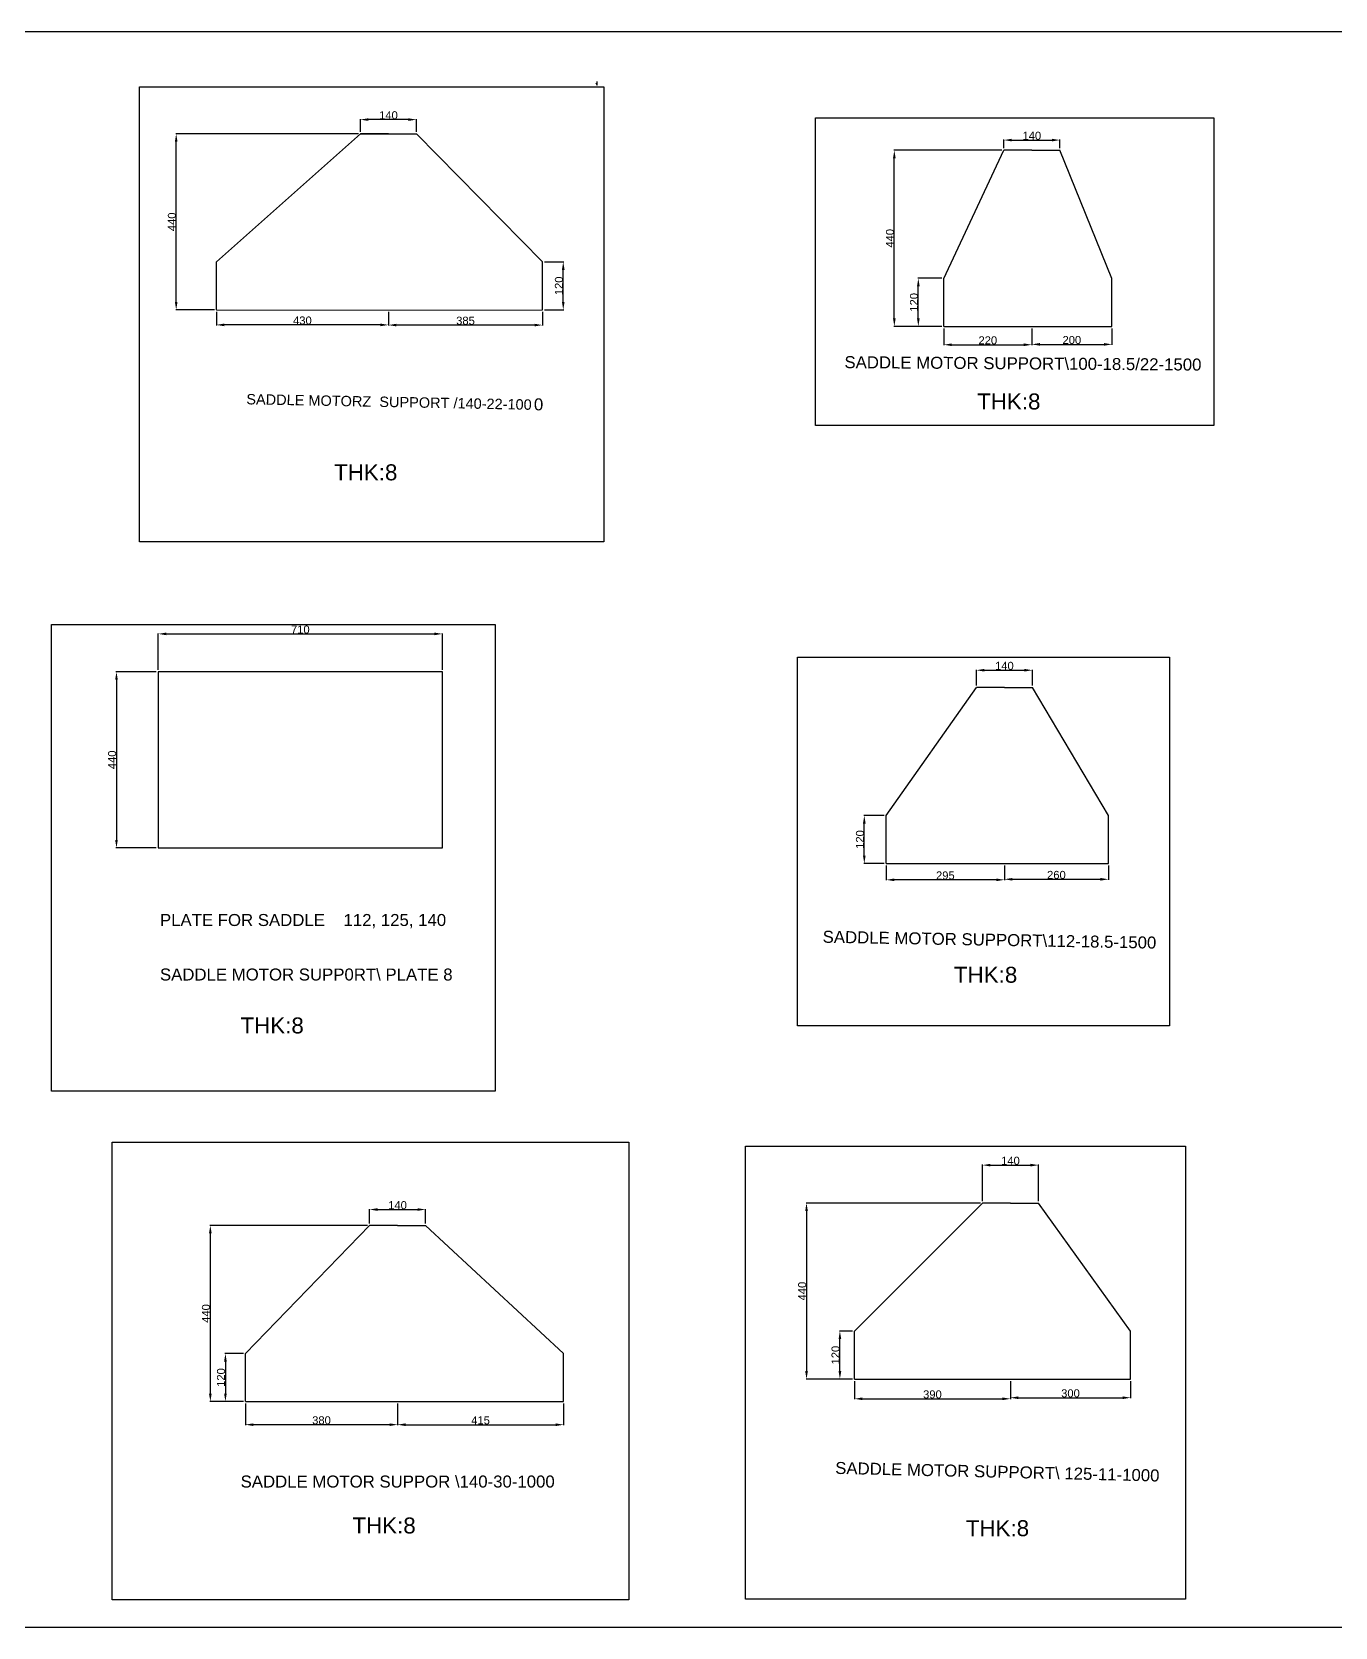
# Model space of a CAD drawing. Header units: millimetres. Extents: x -145362 to -132657, y 130559 to 137143.
# Drawn here: x -142805 to -139549, y 133157 to 137143 of the extents above; entities that cross this region are included whole.
import ezdxf

# ---------------------------------------------------------------- set-up
doc = ezdxf.new("R2010")
doc.units = ezdxf.units.MM
doc.styles.get("Standard").update_dxf_attribs({"font": 'arial.ttf'})
doc.dimstyles.new('ISO-25', dxfattribs={"dimtxt": 20, "dimasz": 20, "dimexe": 1.25, "dimexo": 5, "dimtad": 1, "dimdec": 1, "dimtxsty": 'Standard', "dimcen": 2.5, "dimclrd": 3, "dimclre": 3, "dimclrt": 1, "dimadec": 1, "dimazin": 0, "dimtfac": 1, "dimtdec": 1, "dimtmove": 0, "dimatfit": 3, "dimfxl": 1, "dimarcsym": 0})

# ---------------------------------------------------------------- blocks, each defined once
blk = doc.blocks.new('*D7')
at = {"color": 3, "linetype": 'ByBlock', "lineweight": -2, "transparency": 16777216}
for p, q in [((-140526.4, 136401.9), (-140526.4, 136359.7)), ((-140306.4, 136401.9), (-140306.4, 136359.7)), ((-140506.4, 136360.9), (-140326.4, 136360.9))]:
    blk.add_line(p, q, dxfattribs=at)
at = {"color": 3, "linetype": 'ByBlock', "transparency": 16777216}
for points in [[(-140506.4, 136364.3), (-140506.4, 136357.6), (-140526.4, 136360.9)], [(-140326.4, 136364.3), (-140326.4, 136357.6), (-140306.4, 136360.9)]]:
    blk.add_solid(points, dxfattribs=at)
at = {"layer": 'Defpoints', "color": 0, "linetype": 'ByBlock', "transparency": 16777216}
for p in [(-140526.4, 136406.9), (-140306.4, 136406.9), (-140306.4, 136360.9)]:
    blk.add_point(p, dxfattribs=at)
at = {"color": 1, "linetype": 'ByBlock', "transparency": 16777216, "insert": (-140416.4, 136371.8), "char_height": 20, "attachment_point": 5}
blk.add_mtext('220', dxfattribs=at)
blk = doc.blocks.new('*D8')
at = {"color": 3, "linetype": 'ByBlock', "lineweight": -2, "transparency": 16777216}
for p, q in [((-140306.4, 136401.9), (-140306.4, 136360.6)), ((-140106.4, 136401.9), (-140106.4, 136360.6)), ((-140286.4, 136361.8), (-140126.4, 136361.8))]:
    blk.add_line(p, q, dxfattribs=at)
at = {"color": 3, "linetype": 'ByBlock', "transparency": 16777216}
for points in [[(-140286.4, 136365.2), (-140286.4, 136358.5), (-140306.4, 136361.8)], [(-140126.4, 136365.2), (-140126.4, 136358.5), (-140106.4, 136361.8)]]:
    blk.add_solid(points, dxfattribs=at)
at = {"layer": 'Defpoints', "color": 0, "linetype": 'ByBlock', "transparency": 16777216}
for p in [(-140306.4, 136406.9), (-140106.4, 136406.9), (-140106.4, 136361.8)]:
    blk.add_point(p, dxfattribs=at)
at = {"color": 1, "linetype": 'ByBlock', "transparency": 16777216, "insert": (-140206.4, 136372.7), "char_height": 20, "attachment_point": 5}
blk.add_mtext('200', dxfattribs=at)
blk = doc.blocks.new('*D9')
at = {"color": 3, "linetype": 'ByBlock', "lineweight": -2, "transparency": 16777216}
for p, q in [((-140531.4, 136526.9), (-140591.2, 136526.9)), ((-140590, 136426.9), (-140590, 136506.9)), ((-140531.4, 136406.9), (-140591.2, 136406.9))]:
    blk.add_line(p, q, dxfattribs=at)
at = {"color": 3, "linetype": 'ByBlock', "transparency": 16777216}
for points in [[(-140593.3, 136506.9), (-140586.6, 136506.9), (-140590, 136526.9)], [(-140593.3, 136426.9), (-140586.6, 136426.9), (-140590, 136406.9)]]:
    blk.add_solid(points, dxfattribs=at)
at = {"layer": 'Defpoints', "color": 0, "linetype": 'ByBlock', "transparency": 16777216}
for p in [(-140590, 136526.9), (-140526.4, 136526.9), (-140526.4, 136406.9)]:
    blk.add_point(p, dxfattribs=at)
at = {"color": 1, "linetype": 'ByBlock', "transparency": 16777216, "insert": (-140600.8, 136466.9), "char_height": 20, "attachment_point": 5, "rotation": 90}
blk.add_mtext('120', dxfattribs=at)
blk = doc.blocks.new('*D10')
at = {"color": 3, "linetype": 'ByBlock', "lineweight": -2, "transparency": 16777216}
for p, q in [((-140381.4, 136846.9), (-140651.2, 136846.9)), ((-140650, 136426.9), (-140650, 136826.9)), ((-140532.1, 136406.9), (-140651.2, 136406.9))]:
    blk.add_line(p, q, dxfattribs=at)
at = {"color": 3, "linetype": 'ByBlock', "transparency": 16777216}
for points in [[(-140653.3, 136826.9), (-140646.6, 136826.9), (-140650, 136846.9)], [(-140653.3, 136426.9), (-140646.6, 136426.9), (-140650, 136406.9)]]:
    blk.add_solid(points, dxfattribs=at)
at = {"layer": 'Defpoints', "color": 0, "linetype": 'ByBlock', "transparency": 16777216}
for p in [(-140650, 136846.9), (-140376.4, 136846.9), (-140527.1, 136406.9)]:
    blk.add_point(p, dxfattribs=at)
at = {"color": 1, "linetype": 'ByBlock', "transparency": 16777216, "insert": (-140660.8, 136626.9), "char_height": 20, "attachment_point": 5, "rotation": 90}
blk.add_mtext('440', dxfattribs=at)
blk = doc.blocks.new('*D11')
at = {"color": 3, "linetype": 'ByBlock', "lineweight": -2, "transparency": 16777216}
for p, q in [((-140376.4, 136851.9), (-140376.4, 136873.5)), ((-140356.4, 136872.3), (-140256.4, 136872.3)), ((-140236.4, 136851.9), (-140236.4, 136873.5))]:
    blk.add_line(p, q, dxfattribs=at)
at = {"color": 3, "linetype": 'ByBlock', "transparency": 16777216}
for points in [[(-140356.4, 136875.6), (-140356.4, 136869), (-140376.4, 136872.3)], [(-140256.4, 136875.6), (-140256.4, 136869), (-140236.4, 136872.3)]]:
    blk.add_solid(points, dxfattribs=at)
at = {"layer": 'Defpoints', "color": 0, "linetype": 'ByBlock', "transparency": 16777216}
for p in [(-140376.4, 136846.9), (-140236.4, 136872.3), (-140236.4, 136846.9)]:
    blk.add_point(p, dxfattribs=at)
at = {"color": 1, "linetype": 'ByBlock', "transparency": 16777216, "insert": (-140306.4, 136883.1), "char_height": 20, "attachment_point": 5}
blk.add_mtext('140', dxfattribs=at)
blk = doc.blocks.new('*D19')
at = {"color": 3, "linetype": 'ByBlock', "lineweight": -2, "transparency": 16777216}
for p, q in [((-140445, 135509.6), (-140445, 135548.9)), ((-140425, 135547.6), (-140325, 135547.6)), ((-140305, 135509.6), (-140305, 135548.9))]:
    blk.add_line(p, q, dxfattribs=at)
at = {"color": 3, "linetype": 'ByBlock', "transparency": 16777216}
for points in [[(-140425, 135551), (-140425, 135544.3), (-140445, 135547.6)], [(-140325, 135551), (-140325, 135544.3), (-140305, 135547.6)]]:
    blk.add_solid(points, dxfattribs=at)
at = {"layer": 'Defpoints', "color": 0, "linetype": 'ByBlock', "transparency": 16777216}
for p in [(-140305, 135547.6), (-140445, 135504.6), (-140305, 135504.6)]:
    blk.add_point(p, dxfattribs=at)
at = {"color": 1, "linetype": 'ByBlock', "transparency": 16777216, "insert": (-140375, 135558.5), "char_height": 20, "attachment_point": 5}
blk.add_mtext('140', dxfattribs=at)
blk = doc.blocks.new('*D20')
at = {"color": 3, "linetype": 'ByBlock', "lineweight": -2, "transparency": 16777216}
for p, q in [((-140375, 135059.6), (-140375, 135023.9)), ((-140115, 135059.6), (-140115, 135023.9)), ((-140355, 135025.2), (-140135, 135025.2))]:
    blk.add_line(p, q, dxfattribs=at)
at = {"color": 3, "linetype": 'ByBlock', "transparency": 16777216}
for points in [[(-140355, 135028.5), (-140355, 135021.8), (-140375, 135025.2)], [(-140135, 135028.5), (-140135, 135021.8), (-140115, 135025.2)]]:
    blk.add_solid(points, dxfattribs=at)
at = {"layer": 'Defpoints', "color": 0, "linetype": 'ByBlock', "transparency": 16777216}
for p in [(-140375, 135064.6), (-140115, 135064.6), (-140115, 135025.2)]:
    blk.add_point(p, dxfattribs=at)
at = {"color": 1, "linetype": 'ByBlock', "transparency": 16777216, "insert": (-140245, 135036), "char_height": 20, "attachment_point": 5}
blk.add_mtext('260', dxfattribs=at)
blk = doc.blocks.new('*D21')
at = {"color": 3, "linetype": 'ByBlock', "lineweight": -2, "transparency": 16777216}
for p, q in [((-140670, 135059.6), (-140670, 135022.6)), ((-140375, 135058.9), (-140375, 135022.6)), ((-140395, 135023.9), (-140650, 135023.9))]:
    blk.add_line(p, q, dxfattribs=at)
at = {"color": 3, "linetype": 'ByBlock', "transparency": 16777216}
for points in [[(-140650, 135027.2), (-140650, 135020.5), (-140670, 135023.9)], [(-140395, 135027.2), (-140395, 135020.5), (-140375, 135023.9)]]:
    blk.add_solid(points, dxfattribs=at)
at = {"layer": 'Defpoints', "color": 0, "linetype": 'ByBlock', "transparency": 16777216}
for p in [(-140670, 135064.6), (-140375, 135063.9), (-140670, 135023.9)]:
    blk.add_point(p, dxfattribs=at)
at = {"color": 1, "linetype": 'ByBlock', "transparency": 16777216, "insert": (-140522.5, 135034.7), "char_height": 20, "attachment_point": 5}
blk.add_mtext('295', dxfattribs=at)
blk = doc.blocks.new('*D22')
at = {"color": 3, "linetype": 'ByBlock', "lineweight": -2, "transparency": 16777216}
for p, q in [((-140675, 135184.6), (-140726.3, 135184.6)), ((-140725, 135084.6), (-140725, 135164.6)), ((-140675, 135064.6), (-140726.3, 135064.6))]:
    blk.add_line(p, q, dxfattribs=at)
at = {"color": 3, "linetype": 'ByBlock', "transparency": 16777216}
for points in [[(-140728.3, 135164.6), (-140721.7, 135164.6), (-140725, 135184.6)], [(-140728.3, 135084.6), (-140721.7, 135084.6), (-140725, 135064.6)]]:
    blk.add_solid(points, dxfattribs=at)
at = {"layer": 'Defpoints', "color": 0, "linetype": 'ByBlock', "transparency": 16777216}
for p in [(-140725, 135184.6), (-140670, 135184.6), (-140670, 135064.6)]:
    blk.add_point(p, dxfattribs=at)
at = {"color": 1, "linetype": 'ByBlock', "transparency": 16777216, "insert": (-140735.8, 135124.6), "char_height": 20, "attachment_point": 5, "rotation": 90}
blk.add_mtext('120', dxfattribs=at)
blk = doc.blocks.new('*D23')
at = {"color": 3, "linetype": 'ByBlock', "lineweight": -2, "transparency": 16777216}
for p, q in [((-142489.2, 135548.7), (-142489.2, 135639.7)), ((-142469.2, 135638.4), (-141799.2, 135638.4)), ((-141779.2, 135548.7), (-141779.2, 135639.7))]:
    blk.add_line(p, q, dxfattribs=at)
at = {"color": 3, "linetype": 'ByBlock', "transparency": 16777216}
for points in [[(-142469.2, 135641.7), (-142469.2, 135635.1), (-142489.2, 135638.4)], [(-141799.2, 135641.7), (-141799.2, 135635.1), (-141779.2, 135638.4)]]:
    blk.add_solid(points, dxfattribs=at)
at = {"layer": 'Defpoints', "color": 0, "linetype": 'ByBlock', "transparency": 16777216}
for p in [(-141779.2, 135638.4), (-142489.2, 135543.7), (-141779.2, 135543.7)]:
    blk.add_point(p, dxfattribs=at)
at = {"color": 1, "linetype": 'ByBlock', "transparency": 16777216, "insert": (-142134.2, 135649.2), "char_height": 20, "attachment_point": 5}
blk.add_mtext('710', dxfattribs=at)
blk = doc.blocks.new('*D24')
at = {"color": 3, "linetype": 'ByBlock', "lineweight": -2, "transparency": 16777216}
for p, q in [((-142494.2, 135543.7), (-142594.8, 135543.7)), ((-142593.6, 135523.7), (-142593.6, 135123.7)), ((-142494.2, 135103.7), (-142594.8, 135103.7))]:
    blk.add_line(p, q, dxfattribs=at)
at = {"color": 3, "linetype": 'ByBlock', "transparency": 16777216}
for points in [[(-142596.9, 135523.7), (-142590.3, 135523.7), (-142593.6, 135543.7)], [(-142596.9, 135123.7), (-142590.3, 135123.7), (-142593.6, 135103.7)]]:
    blk.add_solid(points, dxfattribs=at)
at = {"layer": 'Defpoints', "color": 0, "linetype": 'ByBlock', "transparency": 16777216}
for p in [(-142489.2, 135543.7), (-142593.6, 135103.7), (-142489.2, 135103.7)]:
    blk.add_point(p, dxfattribs=at)
at = {"color": 1, "linetype": 'ByBlock', "transparency": 16777216, "insert": (-142604.4, 135323.7), "char_height": 20, "attachment_point": 5, "rotation": 90}
blk.add_mtext('440', dxfattribs=at)
blk = doc.blocks.new('*D27')
at = {"color": 3, "linetype": 'ByBlock', "lineweight": -2, "transparency": 16777216}
for p, q in [((-140749.8, 133771.2), (-140749.8, 133725.8)), ((-140359.8, 133771.2), (-140359.8, 133725.8)), ((-140729.8, 133727), (-140379.8, 133727))]:
    blk.add_line(p, q, dxfattribs=at)
at = {"color": 3, "linetype": 'ByBlock', "transparency": 16777216}
for points in [[(-140729.8, 133730.4), (-140729.8, 133723.7), (-140749.8, 133727)], [(-140379.8, 133730.4), (-140379.8, 133723.7), (-140359.8, 133727)]]:
    blk.add_solid(points, dxfattribs=at)
at = {"layer": 'Defpoints', "color": 0, "linetype": 'ByBlock', "transparency": 16777216}
for p in [(-140749.8, 133776.2), (-140359.8, 133776.2), (-140359.8, 133727)]:
    blk.add_point(p, dxfattribs=at)
at = {"color": 1, "linetype": 'ByBlock', "transparency": 16777216, "insert": (-140554.8, 133737.9), "char_height": 20, "attachment_point": 5}
blk.add_mtext('390', dxfattribs=at)
blk = doc.blocks.new('*D28')
at = {"color": 3, "linetype": 'ByBlock', "lineweight": -2, "transparency": 16777216}
for p, q in [((-140359.8, 133770.5), (-140359.8, 133728.5)), ((-140059.8, 133771.2), (-140059.8, 133728.5)), ((-140339.8, 133729.7), (-140079.8, 133729.7))]:
    blk.add_line(p, q, dxfattribs=at)
at = {"color": 3, "linetype": 'ByBlock', "transparency": 16777216}
for points in [[(-140339.8, 133733.1), (-140339.8, 133726.4), (-140359.8, 133729.7)], [(-140079.8, 133733.1), (-140079.8, 133726.4), (-140059.8, 133729.7)]]:
    blk.add_solid(points, dxfattribs=at)
at = {"layer": 'Defpoints', "color": 0, "linetype": 'ByBlock', "transparency": 16777216}
for p in [(-140359.8, 133775.5), (-140059.8, 133776.2), (-140059.8, 133729.7)]:
    blk.add_point(p, dxfattribs=at)
at = {"color": 1, "linetype": 'ByBlock', "transparency": 16777216, "insert": (-140209.8, 133740.6), "char_height": 20, "attachment_point": 5}
blk.add_mtext('300', dxfattribs=at)
blk = doc.blocks.new('*D29')
at = {"color": 3, "linetype": 'ByBlock', "lineweight": -2, "transparency": 16777216}
for p, q in [((-140754.8, 133896.2), (-140787.2, 133896.2)), ((-140786, 133796.2), (-140786, 133876.2)), ((-140754.8, 133776.2), (-140787.2, 133776.2))]:
    blk.add_line(p, q, dxfattribs=at)
at = {"color": 3, "linetype": 'ByBlock', "transparency": 16777216}
for points in [[(-140789.3, 133876.2), (-140782.6, 133876.2), (-140786, 133896.2)], [(-140789.3, 133796.2), (-140782.6, 133796.2), (-140786, 133776.2)]]:
    blk.add_solid(points, dxfattribs=at)
at = {"layer": 'Defpoints', "color": 0, "linetype": 'ByBlock', "transparency": 16777216}
for p in [(-140786, 133896.2), (-140749.8, 133896.2), (-140749.8, 133776.2)]:
    blk.add_point(p, dxfattribs=at)
at = {"color": 1, "linetype": 'ByBlock', "transparency": 16777216, "insert": (-140796.8, 133836.2), "char_height": 20, "attachment_point": 5, "rotation": 90}
blk.add_mtext('120', dxfattribs=at)
blk = doc.blocks.new('*D30')
at = {"color": 3, "linetype": 'ByBlock', "lineweight": -2, "transparency": 16777216}
for p, q in [((-140429.8, 134221.2), (-140429.8, 134312.2)), ((-140409.8, 134310.9), (-140309.8, 134310.9)), ((-140289.8, 134221.2), (-140289.8, 134312.2))]:
    blk.add_line(p, q, dxfattribs=at)
at = {"color": 3, "linetype": 'ByBlock', "transparency": 16777216}
for points in [[(-140409.8, 134314.2), (-140409.8, 134307.6), (-140429.8, 134310.9)], [(-140309.8, 134314.2), (-140309.8, 134307.6), (-140289.8, 134310.9)]]:
    blk.add_solid(points, dxfattribs=at)
at = {"layer": 'Defpoints', "color": 0, "linetype": 'ByBlock', "transparency": 16777216}
for p in [(-140289.8, 134310.9), (-140429.8, 134216.2), (-140289.8, 134216.2)]:
    blk.add_point(p, dxfattribs=at)
at = {"color": 1, "linetype": 'ByBlock', "transparency": 16777216, "insert": (-140359.8, 134321.8), "char_height": 20, "attachment_point": 5}
blk.add_mtext('140', dxfattribs=at)
blk = doc.blocks.new('*D31')
at = {"color": 3, "linetype": 'ByBlock', "lineweight": -2, "transparency": 16777216}
for p, q in [((-142271.3, 133715.2), (-142271.3, 133661.1)), ((-141891.3, 133715.2), (-141891.3, 133661.1)), ((-142251.3, 133662.4), (-141911.3, 133662.4))]:
    blk.add_line(p, q, dxfattribs=at)
at = {"color": 3, "linetype": 'ByBlock', "transparency": 16777216}
for points in [[(-142251.3, 133665.7), (-142251.3, 133659), (-142271.3, 133662.4)], [(-141911.3, 133665.7), (-141911.3, 133659), (-141891.3, 133662.4)]]:
    blk.add_solid(points, dxfattribs=at)
at = {"layer": 'Defpoints', "color": 0, "linetype": 'ByBlock', "transparency": 16777216}
for p in [(-142271.3, 133720.2), (-141891.3, 133720.2), (-141891.3, 133662.4)]:
    blk.add_point(p, dxfattribs=at)
at = {"color": 1, "linetype": 'ByBlock', "transparency": 16777216, "insert": (-142081.3, 133673.2), "char_height": 20, "attachment_point": 5}
blk.add_mtext('380', dxfattribs=at)
blk = doc.blocks.new('*D32')
at = {"color": 3, "linetype": 'ByBlock', "lineweight": -2, "transparency": 16777216}
for p, q in [((-141891.3, 133715.2), (-141891.3, 133661)), ((-141476.3, 133715.2), (-141476.3, 133661)), ((-141871.3, 133662.3), (-141496.3, 133662.3))]:
    blk.add_line(p, q, dxfattribs=at)
at = {"color": 3, "linetype": 'ByBlock', "transparency": 16777216}
for points in [[(-141871.3, 133665.6), (-141871.3, 133658.9), (-141891.3, 133662.3)], [(-141496.3, 133665.6), (-141496.3, 133658.9), (-141476.3, 133662.3)]]:
    blk.add_solid(points, dxfattribs=at)
at = {"layer": 'Defpoints', "color": 0, "linetype": 'ByBlock', "transparency": 16777216}
for p in [(-141891.3, 133720.2), (-141476.3, 133720.2), (-141476.3, 133662.3)]:
    blk.add_point(p, dxfattribs=at)
at = {"color": 1, "linetype": 'ByBlock', "transparency": 16777216, "insert": (-141683.8, 133673.1), "char_height": 20, "attachment_point": 5}
blk.add_mtext('415', dxfattribs=at)
blk = doc.blocks.new('*D33')
at = {"color": 3, "linetype": 'ByBlock', "lineweight": -2, "transparency": 16777216}
for p, q in [((-141961.3, 134165.2), (-141961.3, 134201.2)), ((-141941.3, 134200), (-141841.3, 134200)), ((-141821.3, 134165.2), (-141821.3, 134201.2))]:
    blk.add_line(p, q, dxfattribs=at)
at = {"color": 3, "linetype": 'ByBlock', "transparency": 16777216}
for points in [[(-141941.3, 134203.3), (-141941.3, 134196.6), (-141961.3, 134200)], [(-141841.3, 134203.3), (-141841.3, 134196.6), (-141821.3, 134200)]]:
    blk.add_solid(points, dxfattribs=at)
at = {"layer": 'Defpoints', "color": 0, "linetype": 'ByBlock', "transparency": 16777216}
for p in [(-141821.3, 134200), (-141961.3, 134160.2), (-141821.3, 134160.2)]:
    blk.add_point(p, dxfattribs=at)
at = {"color": 1, "linetype": 'ByBlock', "transparency": 16777216, "insert": (-141891.3, 134210.8), "char_height": 20, "attachment_point": 5}
blk.add_mtext('140', dxfattribs=at)
blk = doc.blocks.new('*D34')
at = {"color": 3, "linetype": 'ByBlock', "lineweight": -2, "transparency": 16777216}
for p, q in [((-141966.3, 134160.2), (-142360.3, 134160.2)), ((-142359, 133740.2), (-142359, 134140.2)), ((-142276.3, 133720.2), (-142360.3, 133720.2))]:
    blk.add_line(p, q, dxfattribs=at)
at = {"color": 3, "linetype": 'ByBlock', "transparency": 16777216}
for points in [[(-142362.4, 134140.2), (-142355.7, 134140.2), (-142359, 134160.2)], [(-142362.4, 133740.2), (-142355.7, 133740.2), (-142359, 133720.2)]]:
    blk.add_solid(points, dxfattribs=at)
at = {"layer": 'Defpoints', "color": 0, "linetype": 'ByBlock', "transparency": 16777216}
for p in [(-142359, 134160.2), (-141961.3, 134160.2), (-142271.3, 133720.2)]:
    blk.add_point(p, dxfattribs=at)
at = {"color": 1, "linetype": 'ByBlock', "transparency": 16777216, "insert": (-142369.9, 133940.2), "char_height": 20, "attachment_point": 5, "rotation": 90}
blk.add_mtext('440', dxfattribs=at)
blk = doc.blocks.new('*D35')
at = {"color": 3, "linetype": 'ByBlock', "lineweight": -2, "transparency": 16777216}
for p, q in [((-142276.3, 133840.2), (-142322.6, 133840.2)), ((-142321.4, 133820.2), (-142321.4, 133740.2)), ((-142276.3, 133720.2), (-142322.6, 133720.2))]:
    blk.add_line(p, q, dxfattribs=at)
at = {"color": 3, "linetype": 'ByBlock', "transparency": 16777216}
for points in [[(-142324.7, 133820.2), (-142318, 133820.2), (-142321.4, 133840.2)], [(-142324.7, 133740.2), (-142318, 133740.2), (-142321.4, 133720.2)]]:
    blk.add_solid(points, dxfattribs=at)
at = {"layer": 'Defpoints', "color": 0, "linetype": 'ByBlock', "transparency": 16777216}
for p in [(-142271.3, 133840.2), (-142321.4, 133720.2), (-142271.3, 133720.2)]:
    blk.add_point(p, dxfattribs=at)
at = {"color": 1, "linetype": 'ByBlock', "transparency": 16777216, "insert": (-142332.2, 133780.2), "char_height": 20, "attachment_point": 5, "rotation": 90}
blk.add_mtext('120', dxfattribs=at)
blk = doc.blocks.new('*D63')
at = {"color": 3, "linetype": 'ByBlock', "lineweight": -2, "transparency": 16777216}
for p, q in [((-141524, 136568.1), (-141476, 136568.1)), ((-141477.2, 136468.1), (-141477.2, 136548.1)), ((-141524, 136448.1), (-141476, 136448.1))]:
    blk.add_line(p, q, dxfattribs=at)
at = {"color": 3, "linetype": 'ByBlock', "transparency": 16777216}
for points in [[(-141480.5, 136548.1), (-141473.9, 136548.1), (-141477.2, 136568.1)], [(-141480.5, 136468.1), (-141473.9, 136468.1), (-141477.2, 136448.1)]]:
    blk.add_solid(points, dxfattribs=at)
at = {"layer": 'Defpoints', "color": 0, "linetype": 'ByBlock', "transparency": 16777216}
for p in [(-141529, 136568.1), (-141477.2, 136568.1), (-141529, 136448.1)]:
    blk.add_point(p, dxfattribs=at)
at = {"color": 1, "linetype": 'ByBlock', "transparency": 16777216, "insert": (-141488, 136508.1), "char_height": 20, "attachment_point": 5, "rotation": 90}
blk.add_mtext('120', dxfattribs=at)
blk = doc.blocks.new('*D64')
at = {"color": 3, "linetype": 'ByBlock', "lineweight": -2, "transparency": 16777216}
for p, q in [((-141984, 136893.1), (-141984, 136924.8)), ((-141864, 136923.5), (-141964, 136923.5)), ((-141844, 136893.1), (-141844, 136924.8))]:
    blk.add_line(p, q, dxfattribs=at)
at = {"color": 3, "linetype": 'ByBlock', "transparency": 16777216}
for points in [[(-141964, 136926.8), (-141964, 136920.2), (-141984, 136923.5)], [(-141864, 136926.8), (-141864, 136920.2), (-141844, 136923.5)]]:
    blk.add_solid(points, dxfattribs=at)
at = {"layer": 'Defpoints', "color": 0, "linetype": 'ByBlock', "transparency": 16777216}
for p in [(-141984, 136923.5), (-141984, 136888.1), (-141844, 136888.1)]:
    blk.add_point(p, dxfattribs=at)
at = {"color": 1, "linetype": 'ByBlock', "transparency": 16777216, "insert": (-141914, 136934.3), "char_height": 20, "attachment_point": 5}
blk.add_mtext('140', dxfattribs=at)
blk = doc.blocks.new('*D65')
at = {"color": 3, "linetype": 'ByBlock', "lineweight": -2, "transparency": 16777216}
for p, q in [((-141914, 136443.1), (-141914, 136408.8)), ((-141549, 136410), (-141894, 136410)), ((-141529, 136443.1), (-141529, 136408.8))]:
    blk.add_line(p, q, dxfattribs=at)
at = {"color": 3, "linetype": 'ByBlock', "transparency": 16777216}
for points in [[(-141894, 136413.4), (-141894, 136406.7), (-141914, 136410)], [(-141549, 136413.4), (-141549, 136406.7), (-141529, 136410)]]:
    blk.add_solid(points, dxfattribs=at)
at = {"layer": 'Defpoints', "color": 0, "linetype": 'ByBlock', "transparency": 16777216}
for p in [(-141914, 136448.1), (-141529, 136448.1), (-141914, 136410)]:
    blk.add_point(p, dxfattribs=at)
at = {"color": 1, "linetype": 'ByBlock', "transparency": 16777216, "insert": (-141721.5, 136420.9), "char_height": 20, "attachment_point": 5}
blk.add_mtext('385', dxfattribs=at)
blk = doc.blocks.new('*D66')
at = {"color": 3, "linetype": 'ByBlock', "lineweight": -2, "transparency": 16777216}
for p, q in [((-142344, 136443.1), (-142344, 136409.3)), ((-141934, 136410.5), (-142324, 136410.5)), ((-141914, 136442.5), (-141914, 136409.3))]:
    blk.add_line(p, q, dxfattribs=at)
at = {"color": 3, "linetype": 'ByBlock', "transparency": 16777216}
for points in [[(-142324, 136413.9), (-142324, 136407.2), (-142344, 136410.5)], [(-141934, 136413.9), (-141934, 136407.2), (-141914, 136410.5)]]:
    blk.add_solid(points, dxfattribs=at)
at = {"layer": 'Defpoints', "color": 0, "linetype": 'ByBlock', "transparency": 16777216}
for p in [(-142344, 136448.1), (-141914, 136447.5), (-142344, 136410.5)]:
    blk.add_point(p, dxfattribs=at)
at = {"color": 1, "linetype": 'ByBlock', "transparency": 16777216, "insert": (-142129, 136421.4), "char_height": 20, "attachment_point": 5}
blk.add_mtext('430', dxfattribs=at)
blk = doc.blocks.new('*D69')
at = {"color": 3, "linetype": 'ByBlock', "lineweight": -2, "transparency": 16777216}
for p, q in [((-141989, 136888.1), (-142445.5, 136888.1)), ((-142444.3, 136468.1), (-142444.3, 136868.1)), ((-142349, 136448.1), (-142445.5, 136448.1))]:
    blk.add_line(p, q, dxfattribs=at)
at = {"color": 3, "linetype": 'ByBlock', "transparency": 16777216}
for points in [[(-142447.6, 136868.1), (-142441, 136868.1), (-142444.3, 136888.1)], [(-142447.6, 136468.1), (-142441, 136468.1), (-142444.3, 136448.1)]]:
    blk.add_solid(points, dxfattribs=at)
at = {"layer": 'Defpoints', "color": 0, "linetype": 'ByBlock', "transparency": 16777216}
for p in [(-142444.3, 136888.1), (-141984, 136888.1), (-142344, 136448.1)]:
    blk.add_point(p, dxfattribs=at)
at = {"color": 1, "linetype": 'ByBlock', "transparency": 16777216, "insert": (-142455.1, 136668.1), "char_height": 20, "attachment_point": 5, "rotation": 90}
blk.add_mtext('440', dxfattribs=at)
blk = doc.blocks.new('*D73')
at = {"color": 3, "linetype": 'ByBlock', "lineweight": -2, "transparency": 16777216}
for p, q in [((-140434.8, 134216.2), (-140870.6, 134216.2)), ((-140869.4, 134196.2), (-140869.4, 133796.2)), ((-140754.8, 133776.2), (-140870.6, 133776.2))]:
    blk.add_line(p, q, dxfattribs=at)
at = {"color": 3, "linetype": 'ByBlock', "transparency": 16777216}
for points in [[(-140872.7, 134196.2), (-140866, 134196.2), (-140869.4, 134216.2)], [(-140872.7, 133796.2), (-140866, 133796.2), (-140869.4, 133776.2)]]:
    blk.add_solid(points, dxfattribs=at)
at = {"layer": 'Defpoints', "color": 0, "linetype": 'ByBlock', "transparency": 16777216}
for p in [(-140429.8, 134216.2), (-140869.4, 133776.2), (-140749.8, 133776.2)]:
    blk.add_point(p, dxfattribs=at)
at = {"color": 1, "linetype": 'ByBlock', "transparency": 16777216, "insert": (-140880.2, 133996.2), "char_height": 20, "attachment_point": 5, "rotation": 90}
blk.add_mtext('440', dxfattribs=at)

msp = doc.modelspace()

# ---------------------------------------------------------------- linework, layer by layer
at = {"color": 0, "linetype": 'ByBlock'}
for p, q in [((-141395.77, 137015.5), (-141392.85, 137009.67)), ((-141392.85, 137009.67), (-141392.85, 137018.42)), ((-142344.04, 136568.11), (-141984.04, 136888.11)), ((-141984.67, 136888.11), (-141844.04, 136888.11)), ((-141914.04, 136888.11), (-141984.04, 136888.11)), ((-141984.04, 136888.11), (-141914.04, 136888.11)), ((-141914.04, 136888.11), (-141844.04, 136888.11)), ((-141529.04, 136568.11), (-141844.04, 136888.11)), ((-140526.44, 136526.85), (-140376.44, 136846.85)), ((-140306.44, 136846.85), (-140376.44, 136846.85)), ((-140306.44, 136846.85), (-140236.44, 136846.85)), ((-140106.44, 136526.85), (-140236.44, 136846.85)), ((-142344.04, 136448.11), (-142344.04, 136568.11)), ((-141529.04, 136448.11), (-141529.04, 136568.11)), ((-140526.44, 136406.85), (-140526.44, 136526.85)), ((-140106.44, 136406.85), (-140106.44, 136526.85)), ((-142344.04, 136447.49), (-141529.04, 136448.11)), ((-141914.04, 136448.11), (-141914.04, 136448.11)), ((-140526.44, 136406.85), (-140106.44, 136406.85)), ((-141779.17, 135543.71), (-142489.17, 135543.71)), ((-142489.17, 135543.71), (-142489.17, 135103.71)), ((-141779.17, 135103.71), (-141779.17, 135543.71)), ((-140670.05, 135184.57), (-140445.05, 135504.57)), ((-140375.05, 135504.57), (-140445.05, 135504.57)), ((-140375.05, 135504.57), (-140305.05, 135504.57)), ((-140115.05, 135184.57), (-140305.05, 135504.57)), ((-140670.05, 135064.57), (-140670.05, 135184.57)), ((-140115.05, 135064.57), (-140115.05, 135184.57)), ((-142489.17, 135103.71), (-141779.17, 135103.71)), ((-140670.05, 135064.57), (-140115.05, 135064.57)), ((-140749.84, 133896.15), (-140429.84, 134216.15)), ((-140359.84, 134216.15), (-140429.84, 134216.15)), ((-140359.84, 134216.15), (-140289.84, 134216.15)), ((-140059.84, 133896.15), (-140289.84, 134216.15)), ((-142271.27, 133840.2), (-141961.27, 134160.2)), ((-141891.27, 134160.2), (-141961.27, 134160.2)), ((-141891.27, 134160.2), (-141821.27, 134160.2)), ((-141821.27, 134160.2), (-141821.27, 134160.2)), ((-141821.27, 134160.2), (-141476.27, 133840.2)), ((-140749.84, 133776.15), (-140749.84, 133896.15)), ((-140059.84, 133776.15), (-140059.84, 133896.15)), ((-142271.27, 133720.2), (-142271.27, 133840.2)), ((-141476.27, 133720.2), (-141476.27, 133840.2)), ((-140749.84, 133776.15), (-140059.84, 133776.15)), ((-142271.27, 133720.2), (-141476.27, 133720.2))]:
    msp.add_line(p, q, dxfattribs=at)
for points in [[(-135372.28, 137142.66), (-145362.45, 137142.66), (-145362.45, 133156.56), (-135372.28, 133156.56)], [(-142535.91, 137005.57), (-141375.41, 137005.57), (-141375.41, 135868.11), (-142535.91, 135868.11)], [(-140846.79, 136928.17), (-139851.39, 136928.17), (-139851.39, 136158.84), (-140846.79, 136158.84)], [(-142756.29, 135662.21), (-141647.65, 135662.21), (-141647.65, 134495.4), (-142756.29, 134495.4)], [(-140892.09, 135580.61), (-139962.54, 135580.61), (-139962.54, 134659.12), (-140892.09, 134659.12)], [(-142604.09, 134368.67), (-141313.26, 134368.67), (-141313.26, 133224.71), (-142604.09, 133224.71)], [(-141021.86, 134358.29), (-139922.13, 134358.29), (-139922.13, 133226.53), (-141021.86, 133226.53)]]:
    msp.add_lwpolyline(points, close=True, dxfattribs=at)

# ---------------------------------------------------------------- texts
for s, height, rotation, p in [('SADDLE MOTOR SUPPORT\\100-18.5/22-1500', 30, 359.60158, (-140774.69, 136302.5)), ('SADDLE MOTORZ  SUPPORT /140-22-100 ', 25.9534, 358.88971, (-142269.33, 136212.1)), ('0', 30, 180, (-141527.18, 136227.03)), ('SADDLE MOTOR SUPPORT\\112-18.5-1500', 30, 358.97611, (-140829.27, 134866.74)), ('SADDLE MOTOR SUPPORT\\ 125-11-1000', 30, 358.64321, (-140798.03, 133539.44))]:
    msp.add_text(s, height=height, rotation=rotation, dxfattribs=at).set_placement(p)
for s, height, p in [('THK:8', 40, (-140443.18, 136199.16)), ('THK:8', 40, (-142049.97, 136022.13)), ('PLATE FOR SADDLE    112, 125, 140', 30, (-142484.93, 134908.46)), ('SADDLE MOTOR SUPP0RT\\ PLATE 8', 30, (-142484.93, 134772.25)), ('THK:8', 40, (-140501.09, 134766.64)), ('THK:8', 40, (-142283.78, 134639.95)), ('SADDLE MOTOR SUPPOR \\140-30-1000', 30, (-142283.36, 133505.29)), ('THK:8', 40, (-142004.17, 133390.48)), ('THK:8', 40, (-140471.54, 133383.72))]:
    msp.add_text(s, height=height, dxfattribs=at).set_placement(p)

# ---------------------------------------------------------------- dimensions: what is measured, and where the dimension line sits
for base, p1, p2, picture, middle in [((-141984.04, 136923.51), (-141844.04, 136888.11), (-141984.04, 136888.11), '*D64', (-141914.04, 136934.34)), ((-140236.44, 136872.3), (-140376.44, 136846.85), (-140236.44, 136846.85), '*D11', (-140306.44, 136883.13)), ((-142344.04, 136410.55), (-141914.04, 136447.49), (-142344.04, 136448.11), '*D66', (-142129.04, 136421.39)), ((-141914.04, 136410.02), (-141529.04, 136448.11), (-141914.04, 136448.11), '*D65', (-141721.54, 136420.86)), ((-140306.44, 136360.94), (-140526.44, 136406.85), (-140306.44, 136406.85), '*D7', (-140416.44, 136371.77)), ((-140106.44, 136361.83), (-140306.44, 136406.85), (-140106.44, 136406.85), '*D8', (-140206.44, 136372.66)), ((-141779.17, 135638.41), (-142489.17, 135543.71), (-141779.17, 135543.71), '*D23', (-142134.17, 135649.25)), ((-140305.05, 135547.64), (-140445.05, 135504.57), (-140305.05, 135504.57), '*D19', (-140375.05, 135558.48)), ((-140670.05, 135023.87), (-140375.05, 135063.95), (-140670.05, 135064.57), '*D21', (-140522.55, 135034.71)), ((-140115.05, 135025.16), (-140375.05, 135064.57), (-140115.05, 135064.57), '*D20', (-140245.05, 135035.99)), ((-140289.84, 134310.91), (-140429.84, 134216.15), (-140289.84, 134216.15), '*D30', (-140359.84, 134321.75)), ((-141821.27, 134199.95), (-141961.27, 134160.2), (-141821.27, 134160.2), '*D33', (-141891.27, 134210.79)), ((-140359.84, 133727.04), (-140749.84, 133776.15), (-140359.84, 133776.15), '*D27', (-140554.84, 133737.88)), ((-140059.84, 133729.75), (-140359.84, 133775.53), (-140059.84, 133776.15), '*D28', (-140209.84, 133740.59)), ((-141891.27, 133662.37), (-142271.27, 133720.2), (-141891.27, 133720.2), '*D31', (-142081.27, 133673.22)), ((-141476.27, 133662.28), (-141891.27, 133720.2), (-141476.27, 133720.2), '*D32', (-141683.77, 133673.11))]:
    dim = msp.add_linear_dim(base=base, p1=p1, p2=p2, dimstyle='ISO-25', dxfattribs=at)
    dim.commit()
    dim.dimension.update_dxf_attribs({"geometry": picture, "text_midpoint": middle})
for base, p1, p2, picture, middle in [((-142444.3, 136888.11), (-142344.04, 136448.11), (-141984.04, 136888.11), '*D69', (-142455.14, 136668.11)), ((-140649.97, 136846.85), (-140527.07, 136406.85), (-140376.44, 136846.85), '*D10', (-140660.8, 136626.85)), ((-141477.21, 136568.11), (-141529.04, 136448.11), (-141529.04, 136568.11), '*D63', (-141488.05, 136508.11)), ((-140589.96, 136526.85), (-140526.44, 136406.85), (-140526.44, 136526.85), '*D9', (-140600.79, 136466.85)), ((-142593.59, 135103.71), (-142489.17, 135543.71), (-142489.17, 135103.71), '*D24', (-142604.42, 135323.71)), ((-140725.01, 135184.57), (-140670.05, 135064.57), (-140670.05, 135184.57), '*D22', (-140735.85, 135124.57)), ((-140869.36, 133776.15), (-140429.84, 134216.15), (-140749.84, 133776.15), '*D73', (-140880.2, 133996.15)), ((-142359.04, 134160.2), (-142271.27, 133720.2), (-141961.27, 134160.2), '*D34', (-142369.87, 133940.2)), ((-140785.98, 133896.15), (-140749.84, 133776.15), (-140749.84, 133896.15), '*D29', (-140796.81, 133836.15)), ((-142321.35, 133720.2), (-142271.27, 133840.2), (-142271.27, 133720.2), '*D35', (-142332.19, 133780.2))]:
    dim = msp.add_linear_dim(base=base, p1=p1, p2=p2, angle=90, dimstyle='ISO-25', dxfattribs=at)
    dim.commit()
    dim.dimension.update_dxf_attribs({"geometry": picture, "text_midpoint": middle})

doc.saveas('drawing.dxf')
